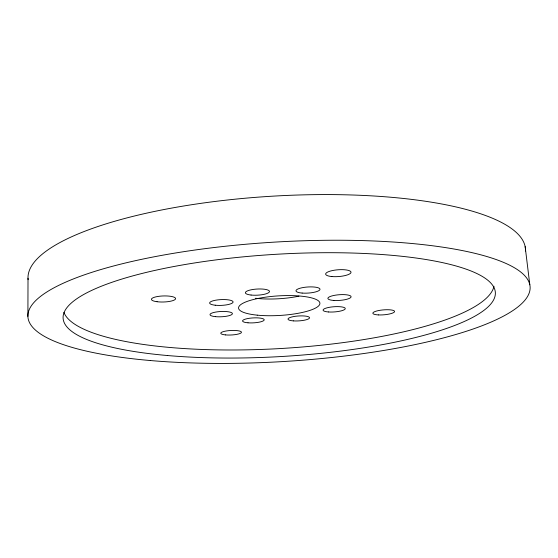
<?xml version="1.0" encoding="UTF-8"?>
<svg xmlns="http://www.w3.org/2000/svg" width="558" height="558" viewBox="0 0 558 558"><rect width="100%" height="100%" fill="white"/><g stroke="black" fill="none" stroke-linecap="round" stroke-linejoin="round"><path stroke-width="0.84" d="M27.9 316.407L28.012 278.226M525.155 246.636L529.814 284.775M298.928 296.172A40.567 10.421 -3.4 0 1 255.522 298.258M28.109 279.684A249.168 67.937 -3.4 0 1 274.334 196.074A249.168 67.937 -3.4 0 1 525.503 251.009M493.976 286.24A215.981 53.01 -3.4 0 1 283.025 348.387A215.981 53.01 -3.4 0 1 63.919 312.403M257.224 315.151A40.741 9.807 -3.4 0 0 319.86 303.859A40.741 9.807 -3.4 0 0 260.621 297.965A40.741 9.807 -3.4 0 0 257.224 315.151M215.639 316.665A11.209 2.637 -2.6 0 0 232.421 313.645A11.209 2.637 -2.6 0 0 215.597 312.089A11.209 2.637 -2.6 0 0 215.639 316.665M215.214 305.212A11.725 2.888 -2.6 0 0 233.077 302.073A11.725 2.888 -2.6 0 0 215.813 300.176A11.725 2.888 -2.6 0 0 215.214 305.212M251.072 295.043A12.074 3.076 -3.1 0 0 269.486 291.597A12.074 3.076 -3.1 0 0 251.749 289.679A12.074 3.076 -3.1 0 0 251.072 295.043M302.136 293.069A12.039 3.055 -3.8 0 0 319.999 289.232A12.039 3.055 -3.8 0 0 301.836 287.788A12.039 3.055 -3.8 0 0 302.136 293.069M333.851 300.448A11.634 2.846 -4.2 0 0 351.087 296.703A11.634 2.846 -4.2 0 0 333.51 295.531A11.634 2.846 -4.2 0 0 333.851 300.448M328.543 311.964A11.125 2.602 -4.1 0 0 345.276 308.602A11.125 2.602 -4.1 0 0 328.725 307.43A11.125 2.602 -4.1 0 0 328.543 311.964M293.32 320.878A10.797 2.462 -3.6 0 0 309.557 317.795A10.797 2.462 -3.6 0 0 293.452 316.602A10.797 2.462 -3.6 0 0 293.32 320.878M248.01 322.803A10.832 2.476 -3.1 0 0 264.206 319.818A10.832 2.476 -3.1 0 0 247.94 318.513A10.832 2.476 -3.1 0 0 248.01 322.803M150.311 360.531A251.532 59.866 -3.4 0 0 530.1 288.632A251.532 59.866 -3.4 0 0 156.617 256.324A251.532 59.866 -3.4 0 0 150.311 360.531M225.627 334.912A10.358 2.253 -2.8 0 0 241.468 332.352A10.358 2.253 -2.8 0 0 226.304 330.971A10.358 2.253 -2.8 0 0 225.627 334.912M378.359 314.914A10.902 2.469 -4.7 0 0 394.583 311.462A10.902 2.469 -4.7 0 0 378.219 310.632A10.902 2.469 -4.7 0 0 378.359 314.914M331.829 276.545A12.722 3.397 -4.3 0 0 351.017 272.318A12.722 3.397 -4.3 0 0 332.149 270.623A12.722 3.397 -4.3 0 0 331.829 276.545M157.077 301.725A12.088 3.027 -1.8 0 0 175.596 298.753A12.088 3.027 -1.8 0 0 157.893 296.458A12.088 3.027 -1.8 0 0 157.077 301.725M167.344 355.516A216.511 51.183 -3.4 0 0 495.323 294.303A216.511 51.183 -3.4 0 0 174.989 266.312A216.511 51.183 -3.4 0 0 167.344 355.516"/></g></svg>
